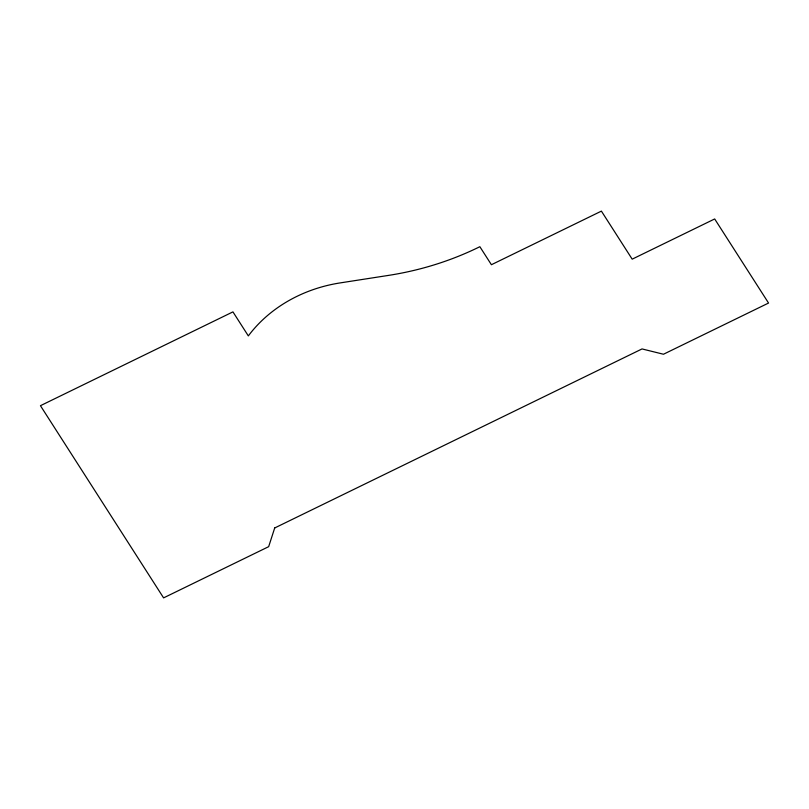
<?xml version="1.0" encoding="UTF-8"?>
<svg xmlns="http://www.w3.org/2000/svg" width="809" height="809" viewBox="0 0 809 809"><rect width="100%" height="100%" fill="white"/><g stroke="black" fill="none" stroke-linecap="round" stroke-linejoin="round"><path stroke-width="1.21" d="M274.706 527.964L268.659 546.672L163.59 597.881L40.45 405.693L232.941 311.88L248.333 335.907A138.956 121.289 0.3 0 1 340.184 282.907L388.522 275.394A288.257 251.629 0.3 0 0 479.858 246.705L491.407 264.725L601.4 211.119L632.183 259.163L714.681 218.956L768.55 303.041L663.481 354.241L642.033 348.932L274.706 527.964"/></g></svg>
